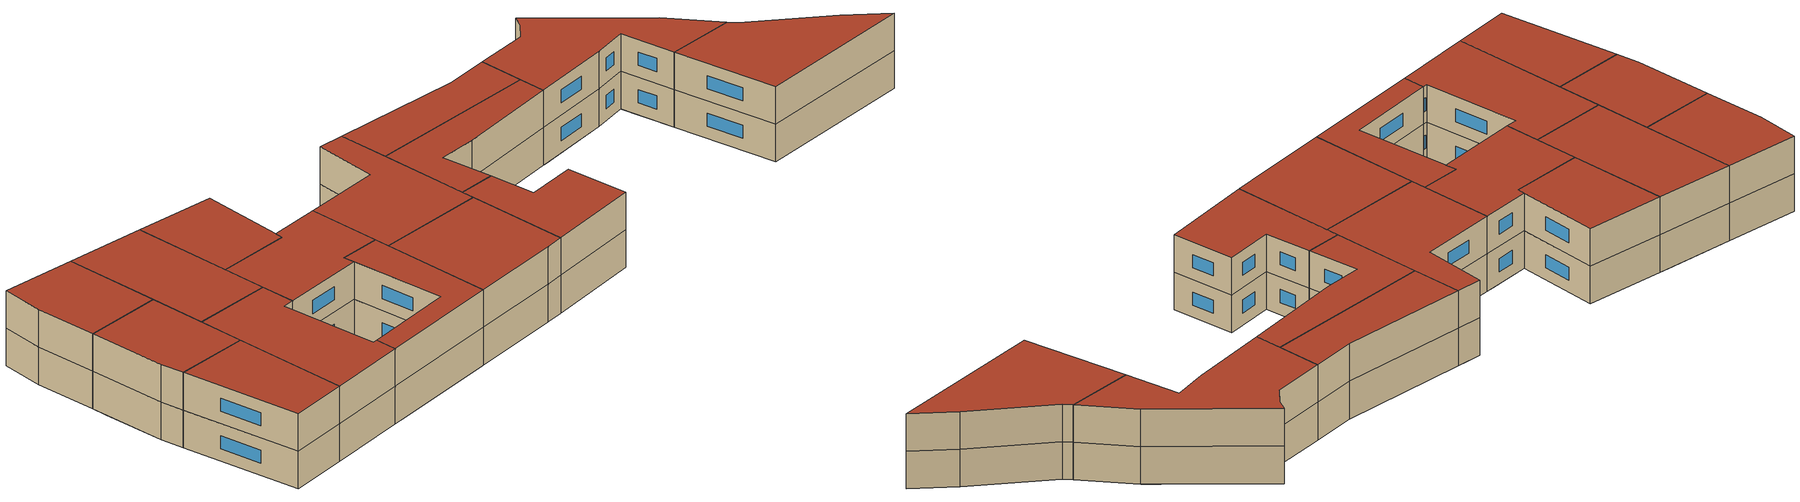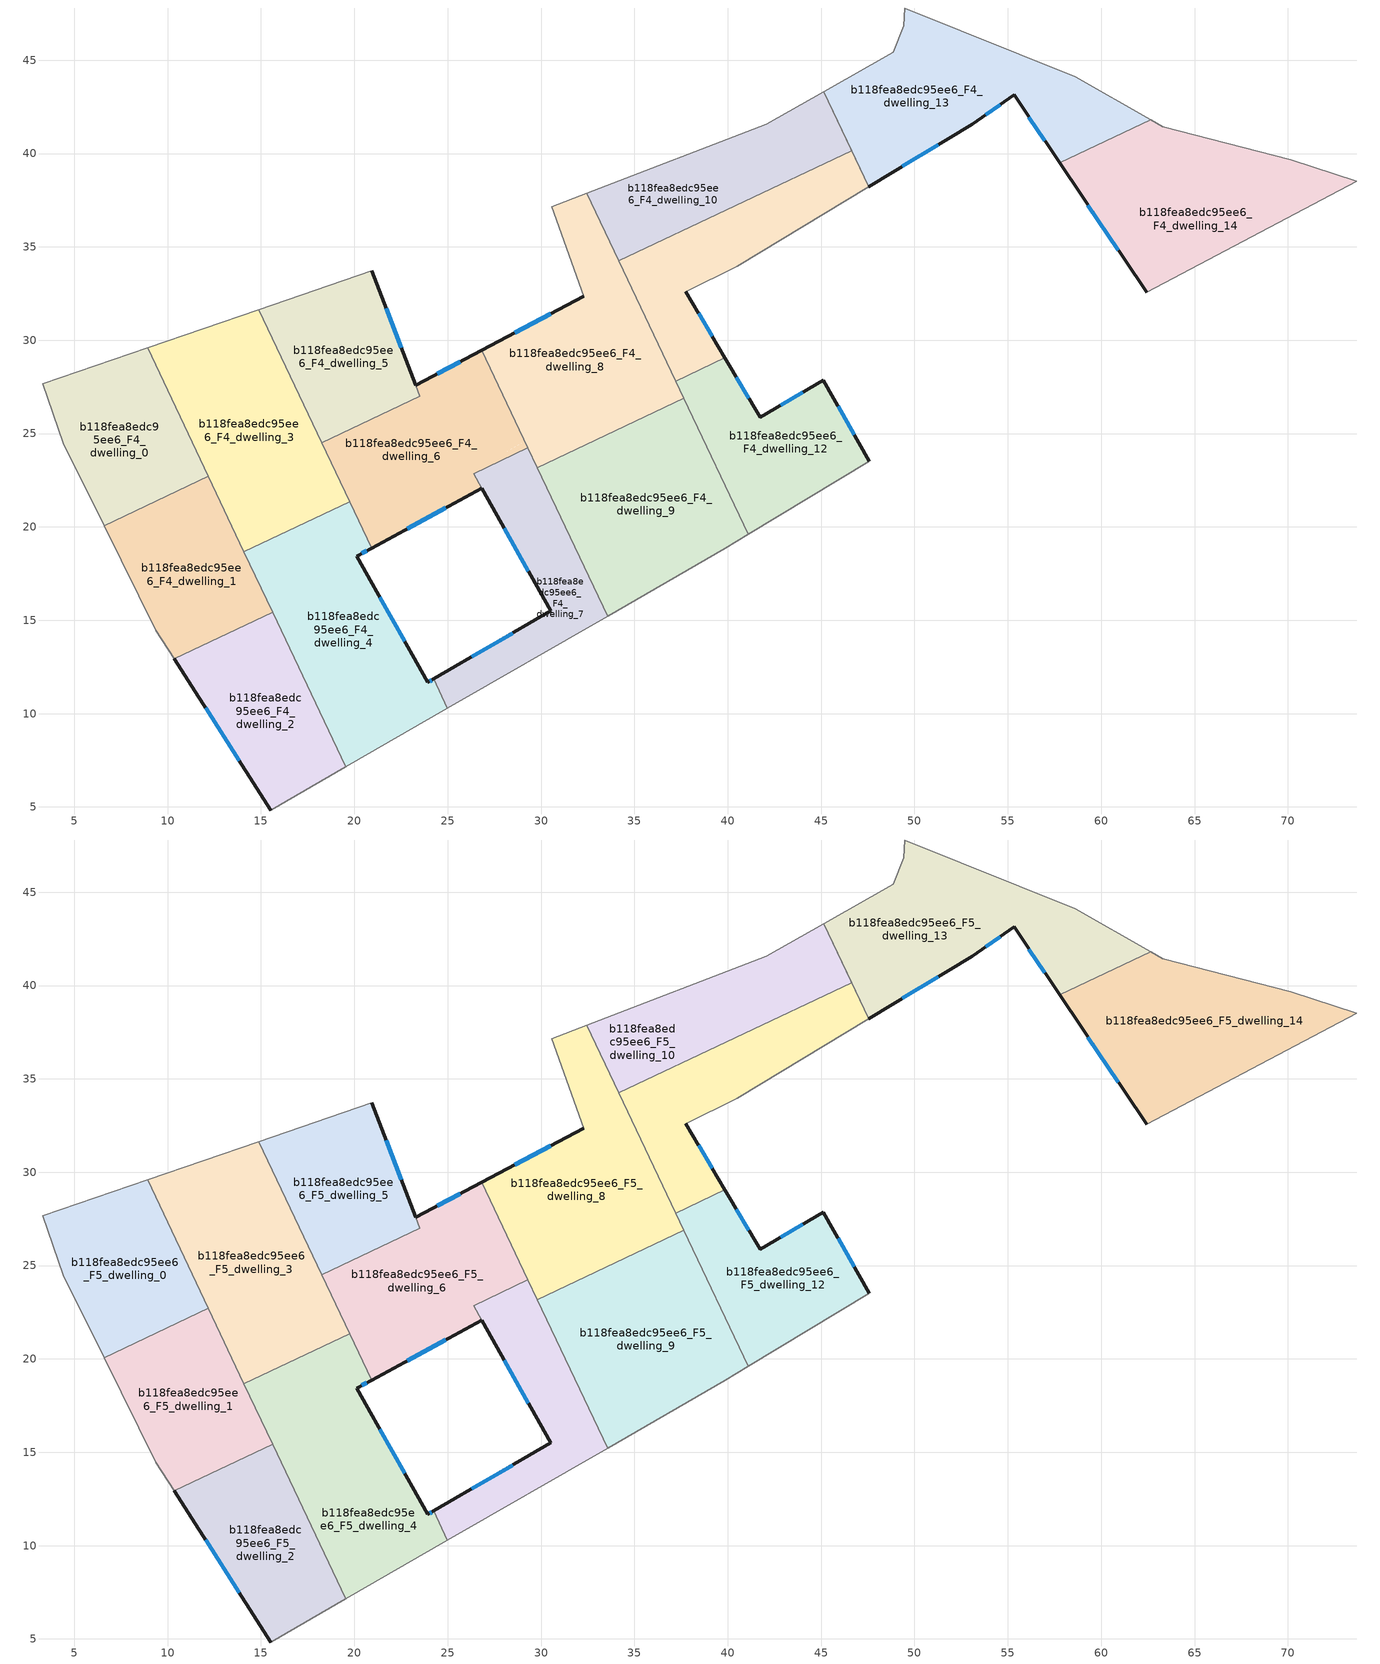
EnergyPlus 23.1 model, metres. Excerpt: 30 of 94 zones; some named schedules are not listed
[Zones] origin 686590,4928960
b118fea8edc95ee6_F4_dwelling_0
 floor to b118fea8edc95ee6_F3_dwelling_0 (EU_floor_Construction): 7.97,29.26 11.83,22.55 6.6,20.07 4.42,24.48 3.31,27.66 z12
 floor adiabatic (EU_floor_Construction): 8.93,29.59 12.18,22.71 11.83,22.55 7.97,29.26 z12
 wall to b118fea8edc95ee6_F4_dwelling_1 (EU_wall_Construction): 6.6,20.07 12.18,22.71 z12:15
 wall adiabatic (EU_wall_Construction): 8.93,29.59 3.31,27.66 4.42,24.48 6.6,20.07 z12:15
 wall to b118fea8edc95ee6_F4_dwelling_3 (EU_wall_Construction): 12.18,22.71 8.93,29.59 z12:15
b118fea8edc95ee6_F4_dwelling_1
 floor to b118fea8edc95ee6_F3_dwelling_1 (EU_floor_Construction): 12.17,21.96 14.21,18.41 15.62,15.43 10.35,12.94 9.36,14.48 7.1,19.05 z12
 floor to b118fea8edc95ee6_F3_dwelling_0 (EU_floor_Construction): 11.83,22.55 12.17,21.96 7.1,19.05 6.6,20.07 z12
 floor to b118fea8edc95ee6_F3_dwelling_4 (EU_floor_Construction): 13.97,18.91 14.21,18.41 13.93,18.89 z12
 floor adiabatic (EU_floor_Construction): 12.18,22.71 13.97,18.91 13.93,18.89 11.83,22.55 z12
 wall to b118fea8edc95ee6_F4_dwelling_2 (EU_wall_Construction): 10.35,12.94 15.62,15.43 z12:15
 wall adiabatic (EU_wall_Construction): 6.6,20.07 9.36,14.48 10.35,12.94 z12:15
 wall to b118fea8edc95ee6_F4_dwelling_3 (EU_wall_Construction): 14.08,18.68 12.18,22.71 z12:15
 wall to b118fea8edc95ee6_F4_dwelling_4 (EU_wall_Construction): 15.62,15.43 14.08,18.68 z12:15
b118fea8edc95ee6_F4_dwelling_10
 floor to b118fea8edc95ee6_F3_dwelling_10 (EU_floor_Construction): 44.95,43.19 46.32,40.82 38.37,36.24 34.17,34.25 32.46,37.87 42.06,41.56 z12
 floor to b118fea8edc95ee6_F3_dwelling_11 (EU_floor_Construction): 46.35,40.76 46.64,40.15 38.37,36.24 46.32,40.82 z12
 floor to b118fea8edc95ee6_F3_dwelling_13 (EU_floor_Construction): 45.15,43.31 46.35,40.76 44.95,43.19 z12
 wall adiabatic (EU_wall_Construction): 46.64,40.15 45.15,43.31 42.06,41.56 32.46,37.87 z12:15
 wall to b118fea8edc95ee6_F4_dwelling_11 (EU_wall_Construction): 34.17,34.25 46.64,40.15 z12:15
 wall to b118fea8edc95ee6_F4_dwelling_8 (EU_wall_Construction): 32.46,37.87 34.17,34.25 z12:15
b118fea8edc95ee6_F4_dwelling_11
 floor to b118fea8edc95ee6_F3_dwelling_11 (EU_floor_Construction): 46.64,40.15 47.55,38.22 40.5,33.97 37.75,32.59 39.05,30.39 36.65,29.01 34.33,33.92 38.37,36.24 z12
 floor to b118fea8edc95ee6_F3_dwelling_12 (EU_floor_Construction): 39.05,30.39 39.85,29.05 37.3,27.84 36.77,28.76 36.65,29.01 z12
 floor to b118fea8edc95ee6_F3_dwelling_10 (EU_floor_Construction): 38.37,36.24 34.33,33.92 34.17,34.25 z12
 floor to b118fea8edc95ee6_F3_dwelling_8 (EU_floor_Construction): 36.77,28.76 37.3,27.84 37.22,27.81 z12
 wall outside (EU_wall_Construction): 39.85,29.05 37.75,32.59 z12:15
 wall adiabatic (EU_wall_Construction): 37.75,32.59 40.5,33.97 47.55,38.22 46.64,40.15 z12:15
 wall to b118fea8edc95ee6_F4_dwelling_12 (EU_wall_Construction): 37.22,27.81 39.85,29.05 z12:15
 wall to b118fea8edc95ee6_F4_dwelling_8 (EU_wall_Construction): 34.17,34.25 37.22,27.81 z12:15
 window (EU_Window_Construction): 39.17,30.2 38.44,31.44 z12.98:14.02
b118fea8edc95ee6_F4_dwelling_12
 floor to b118fea8edc95ee6_F3_dwelling_12 (EU_floor_Construction): 45.1,27.87 47.57,23.53 41.8,20.02 37.3,27.84 39.85,29.05 41.73,25.87 z12
 floor to b118fea8edc95ee6_F3_dwelling_9 (EU_floor_Construction): 37.71,27.13 41.8,20.02 41.1,19.59 37.58,27.05 z12
 floor to b118fea8edc95ee6_F3_dwelling_8 (EU_floor_Construction): 37.3,27.84 37.71,27.13 37.58,27.05 37.22,27.81 z12
 wall outside (EU_wall_Construction): 47.57,23.53 45.1,27.87 41.73,25.87 39.85,29.05 z12:15
 wall adiabatic (EU_wall_Construction): 41.1,19.59 47.57,23.53 z12:15
 wall to b118fea8edc95ee6_F4_dwelling_9 (EU_wall_Construction): 37.66,26.89 41.1,19.59 z12:15
 wall to b118fea8edc95ee6_F4_dwelling_8 (EU_wall_Construction): 37.22,27.81 37.66,26.89 z12:15
 window (EU_Window_Construction): 41.12,26.9 40.46,28.01 / 44.01,27.22 42.83,26.52 / 46.77,24.94 45.91,26.46 z12.98:14.02
b118fea8edc95ee6_F4_dwelling_13
 floor to b118fea8edc95ee6_F3_dwelling_13 (EU_floor_Construction): 57.3,44.63 55.16,43.4 55.33,43.14 53.08,41.56 47.75,38.34 46.36,40.75 45.15,43.31 48.86,45.41 49.44,46.85 49.48,47.79 z12
 floor to b118fea8edc95ee6_F3_dwelling_14 (EU_floor_Construction): 62.65,41.8 57.78,39.49 55.16,43.4 57.3,44.63 58.6,44.11 z12
 floor to b118fea8edc95ee6_F3_dwelling_11 (EU_floor_Construction): 46.36,40.75 47.75,38.34 47.55,38.22 z12
 wall outside (EU_wall_Construction): 47.55,38.22 53.08,41.56 55.33,43.14 57.78,39.49 z12:15
 wall to b118fea8edc95ee6_F4_dwelling_14 (EU_wall_Construction): 57.78,39.49 62.65,41.8 z12:15
 wall adiabatic (EU_wall_Construction): 62.65,41.8 58.6,44.11 49.48,47.79 49.44,46.85 48.86,45.41 45.15,43.31 47.55,38.22 z12:15
 window (EU_Window_Construction): 56.13,41.95 56.98,40.68 / 53.82,42.07 54.6,42.62 / 49.35,39.3 51.29,40.47 z12.98:14.02
b118fea8edc95ee6_F4_dwelling_14
 floor to b118fea8edc95ee6_F3_dwelling_14 (EU_floor_Construction): 67.2,40.42 59.96,36.25 57.78,39.49 62.65,41.8 63.31,41.42 z12
 floor to b118fea8edc95ee6_F3_dwelling_15 (EU_floor_Construction): 73.68,38.51 62.43,32.56 59.96,36.25 67.2,40.42 70.15,39.66 z12
 wall outside (EU_wall_Construction): 57.78,39.49 62.43,32.56 z12:15
 wall adiabatic (EU_wall_Construction): 62.43,32.56 73.68,38.51 70.15,39.66 63.31,41.42 62.65,41.8 z12:15
 window (EU_Window_Construction): 59.29,37.24 60.92,34.81 z12.98:14.02
b118fea8edc95ee6_F4_dwelling_2
 floor adiabatic (EU_floor_Construction): 15.62,15.43 19.54,7.15 15.52,4.84 10.35,12.94 z12
 wall outside (EU_wall_Construction): 10.35,12.94 15.52,4.84 z12:15
 wall adiabatic (EU_wall_Construction): 15.52,4.84 19.54,7.15 z12:15
 wall to b118fea8edc95ee6_F4_dwelling_4 (EU_wall_Construction): 19.54,7.15 15.62,15.43 z12:15
 window (EU_Window_Construction): 12.03,10.3 13.84,7.47 z12.98:14.02
b118fea8edc95ee6_F4_dwelling_3
 floor to b118fea8edc95ee6_F3_dwelling_3 (EU_floor_Construction): 14.21,31.4 18.62,23.73 19.42,22.05 13.97,18.91 8.93,29.59 z12
 floor to b118fea8edc95ee6_F3_dwelling_4 (EU_floor_Construction): 19.42,22.05 19.75,21.35 14.08,18.68 13.97,18.91 z12
 floor to b118fea8edc95ee6_F3_dwelling_6 (EU_floor_Construction): 18.3,24.42 18.62,23.73 18.25,24.39 z12
 floor to b118fea8edc95ee6_F3_dwelling_5 (EU_floor_Construction): 14.89,31.63 18.3,24.42 18.25,24.39 14.21,31.4 z12
 wall to b118fea8edc95ee6_F4_dwelling_4 (EU_wall_Construction): 14.08,18.68 19.75,21.35 z12:15
 wall adiabatic (EU_wall_Construction): 14.89,31.63 8.93,29.59 z12:15
 wall to b118fea8edc95ee6_F4_dwelling_5 (EU_wall_Construction): 18.26,24.51 14.89,31.63 z12:15
 wall to b118fea8edc95ee6_F4_dwelling_6 (EU_wall_Construction): 19.75,21.35 18.26,24.5 z12:15
b118fea8edc95ee6_F4_dwelling_4
 floor to b118fea8edc95ee6_F3_dwelling_4 (EU_floor_Construction): 20.92,18.87 20.12,18.44 23.93,11.68 24.24,11.86 24.98,10.28 20.4,7.64 14.22,18.4 14.08,18.68 19.75,21.35 z12
 floor to b118fea8edc95ee6_F3_dwelling_1 (EU_floor_Construction): 14.22,18.4 16.21,14.93 15.93,14.77 z12
 floor to b118fea8edc95ee6_F3_dwelling_2 (EU_floor_Construction): 16.21,14.93 20.4,7.64 19.54,7.15 15.93,14.77 z12
 wall outside (EU_wall_Construction): 24.24,11.86 23.93,11.68 20.12,18.44 20.92,18.87 z12:15
 wall to b118fea8edc95ee6_F4_dwelling_7 (EU_wall_Construction): 24.98,10.28 24.24,11.86 z12:15
 wall adiabatic (EU_wall_Construction): 19.54,7.15 24.98,10.28 z12:15
 wall to b118fea8edc95ee6_F4_dwelling_6 (EU_wall_Construction): 20.92,18.87 19.75,21.35 z12:15
 window (EU_Window_Construction): 20.38,18.58 20.66,18.73 / 22.7,13.88 21.36,16.24 / 24.14,11.8 24.03,11.74 z12.98:14.02
b118fea8edc95ee6_F4_dwelling_5
 floor to b118fea8edc95ee6_F3_dwelling_5 (EU_floor_Construction): 20.94,33.72 23.28,27.59 23.38,27.34 19.37,25.03 18.26,24.51 14.89,31.63 z12
 floor to b118fea8edc95ee6_F3_dwelling_6 (EU_floor_Construction): 23.38,27.34 23.51,26.99 19.37,25.03 z12
 wall outside (EU_wall_Construction): 23.28,27.59 20.94,33.72 z12:15
 wall to b118fea8edc95ee6_F4_dwelling_6 (EU_wall_Construction): 18.26,24.51 23.51,26.99 23.28,27.58 z12:15
 wall adiabatic (EU_wall_Construction): 20.94,33.72 14.89,31.63 z12:15
 window (EU_Window_Construction): 22.52,29.58 21.71,31.72 z12.98:14.02
b118fea8edc95ee6_F4_dwelling_6
 floor to b118fea8edc95ee6_F3_dwelling_6 (EU_floor_Construction): 26.34,29.04 28.95,24.5 26.31,22.98 26.38,22.85 26.82,22.07 21.3,19.08 18.63,23.73 18.3,24.42 19.32,25.01 23.51,26.99 23.38,27.34 23.29,27.59 26.26,29.17 z12
 floor to b118fea8edc95ee6_F3_dwelling_3 (EU_floor_Construction): 18.62,23.73 19.55,22.12 19.42,22.05 z12
 floor to b118fea8edc95ee6_F3_dwelling_8 (EU_floor_Construction): 26.82,29.47 29.3,24.23 29.15,24.16 26.34,29.04 26.26,29.17 z12
 floor to b118fea8edc95ee6_F3_dwelling_5 (EU_floor_Construction): 19.32,25.01 18.3,24.42 18.26,24.5 z12
 floor to b118fea8edc95ee6_F3_dwelling_7 (EU_floor_Construction): 28.96,24.49 29.15,24.16 26.38,22.85 26.31,22.98 z12
 floor to b118fea8edc95ee6_F3_dwelling_4 (EU_floor_Construction): 19.55,22.12 21.3,19.08 20.92,18.87 19.42,22.05 z12
 wall outside (EU_wall_Construction): 26.82,29.47 23.29,27.59 / 20.92,18.87 26.82,22.07 z12:15
 wall to b118fea8edc95ee6_F4_dwelling_8 (EU_wall_Construction): 29.3,24.23 26.82,29.47 z12:15
 wall to b118fea8edc95ee6_F4_dwelling_7 (EU_wall_Construction): 26.39,22.85 29.3,24.23 / 26.82,22.07 26.38,22.85 z12:15
 window (EU_Window_Construction): 25.67,28.85 24.44,28.2 / 22.84,19.91 24.9,21.03 z12.98:14.02
b118fea8edc95ee6_F4_dwelling_7
 floor to b118fea8edc95ee6_F3_dwelling_7 (EU_floor_Construction): 30.19,22.35 33.56,15.22 26.02,10.88 25.15,12.38 30.51,15.5 26.39,22.85 29.15,24.16 z12
 floor to b118fea8edc95ee6_F3_dwelling_4 (EU_floor_Construction): 25.15,12.38 26.02,10.88 24.98,10.28 24.24,11.86 z12
 floor to b118fea8edc95ee6_F3_dwelling_8 (EU_floor_Construction): 29.3,24.23 30.02,22.7 29.99,22.69 29.15,24.16 z12
 wall outside (EU_wall_Construction): 26.83,22.07 30.51,15.5 24.24,11.86 z12:15
 wall adiabatic (EU_wall_Construction): 24.98,10.28 33.56,15.22 z12:15
 wall to b118fea8edc95ee6_F4_dwelling_9 (EU_wall_Construction): 33.56,15.22 29.8,23.17 z12:15
 wall to b118fea8edc95ee6_F4_dwelling_8 (EU_wall_Construction): 29.8,23.17 29.3,24.23 z12:15
 window (EU_Window_Construction): 28.47,14.31 26.28,13.04 / 28.03,19.93 29.32,17.63 z12.98:14.02
b118fea8edc95ee6_F4_dwelling_8
 floor to b118fea8edc95ee6_F3_dwelling_8 (EU_floor_Construction): 31.7,37.58 36.76,28.78 37.58,27.05 35.64,25.93 29.8,23.17 26.82,29.47 32.28,32.37 30.56,37.15 z12
 floor to b118fea8edc95ee6_F3_dwelling_10 (EU_floor_Construction): 32.46,37.87 34.33,33.92 33.94,33.69 31.7,37.58 z12
 floor to b118fea8edc95ee6_F3_dwelling_9 (EU_floor_Construction): 37.58,27.05 37.66,26.89 35.64,25.93 z12
 floor to b118fea8edc95ee6_F3_dwelling_11 (EU_floor_Construction): 34.33,33.92 36.65,29.01 36.63,29 33.94,33.69 z12
 wall outside (EU_wall_Construction): 32.28,32.37 26.82,29.47 z12:15
 wall adiabatic (EU_wall_Construction): 32.46,37.87 30.56,37.15 32.28,32.37 z12:15
 wall to b118fea8edc95ee6_F4_dwelling_9 (EU_wall_Construction): 29.8,23.17 37.66,26.89 z12:15
 window (EU_Window_Construction): 30.51,31.42 28.6,30.41 z12.98:14.02
b118fea8edc95ee6_F4_dwelling_9
 floor to b118fea8edc95ee6_F3_dwelling_9 (EU_floor_Construction): 37.66,26.89 41.1,19.59 39.87,18.85 34.11,15.53 30.19,22.35 30.02,22.7 35.64,25.93 z12
 floor to b118fea8edc95ee6_F3_dwelling_7 (EU_floor_Construction): 30.19,22.35 34.11,15.53 33.56,15.22 z12
 floor to b118fea8edc95ee6_F3_dwelling_8 (EU_floor_Construction): 35.64,25.93 30.02,22.7 29.8,23.17 z12
 wall adiabatic (EU_wall_Construction): 33.56,15.22 39.87,18.85 41.1,19.59 z12:15
b118fea8edc95ee6_F5_dwelling_0
 floor to b118fea8edc95ee6_F4_dwelling_0 (EU_floor_Construction): 8.93,29.59 12.18,22.71 6.6,20.07 4.42,24.48 3.31,27.66 z15
 wall to b118fea8edc95ee6_F5_dwelling_1 (EU_wall_Construction): 6.6,20.07 12.18,22.71 z15:18
 wall adiabatic (EU_wall_Construction): 8.93,29.59 3.31,27.66 4.42,24.48 6.6,20.07 z15:18
 wall to b118fea8edc95ee6_F5_dwelling_3 (EU_wall_Construction): 12.18,22.71 8.93,29.59 z15:18
 roof outside (EU_roof_Construction): 12.18,22.71 8.93,29.59 3.31,27.66 4.42,24.48 6.6,20.07 z18
b118fea8edc95ee6_F5_dwelling_1
 floor to b118fea8edc95ee6_F4_dwelling_1 (EU_floor_Construction): 12.18,22.71 15.62,15.43 10.35,12.94 9.36,14.48 6.6,20.07 z15
 wall to b118fea8edc95ee6_F5_dwelling_2 (EU_wall_Construction): 10.35,12.94 15.62,15.43 z15:18
 wall adiabatic (EU_wall_Construction): 6.6,20.07 9.36,14.48 10.35,12.94 z15:18
 wall to b118fea8edc95ee6_F5_dwelling_3 (EU_wall_Construction): 14.08,18.68 12.18,22.71 z15:18
 wall to b118fea8edc95ee6_F5_dwelling_4 (EU_wall_Construction): 15.62,15.43 14.08,18.68 z15:18
 roof outside (EU_roof_Construction): 15.62,15.43 12.18,22.71 6.6,20.07 9.36,14.48 10.35,12.94 z18
b118fea8edc95ee6_F5_dwelling_10
 floor to b118fea8edc95ee6_F4_dwelling_10 (EU_floor_Construction): 45.15,43.31 46.64,40.15 34.17,34.25 32.46,37.87 42.06,41.56 z15
 wall adiabatic (EU_wall_Construction): 46.64,40.15 45.15,43.31 42.06,41.56 32.46,37.87 z15:18
 wall to b118fea8edc95ee6_F5_dwelling_11 (EU_wall_Construction): 34.17,34.25 46.64,40.15 z15:18
 wall to b118fea8edc95ee6_F5_dwelling_8 (EU_wall_Construction): 32.46,37.87 34.17,34.25 z15:18
 roof outside (EU_roof_Construction): 46.64,40.15 45.15,43.31 42.06,41.56 32.46,37.87 34.17,34.25 z18
b118fea8edc95ee6_F5_dwelling_11
 floor to b118fea8edc95ee6_F4_dwelling_11 (EU_floor_Construction): 46.64,40.15 47.55,38.22 40.5,33.97 37.75,32.59 39.85,29.05 37.22,27.81 34.17,34.25 z15
 wall outside (EU_wall_Construction): 39.85,29.05 37.75,32.59 z15:18
 wall adiabatic (EU_wall_Construction): 37.75,32.59 40.5,33.97 47.55,38.22 46.64,40.15 z15:18
 wall to b118fea8edc95ee6_F5_dwelling_12 (EU_wall_Construction): 37.22,27.81 39.85,29.05 z15:18
 wall to b118fea8edc95ee6_F5_dwelling_8 (EU_wall_Construction): 34.17,34.25 37.22,27.81 z15:18
 window (EU_Window_Construction): 39.17,30.2 38.44,31.44 z15.98:17.02
 roof outside (EU_roof_Construction): 39.85,29.05 37.75,32.59 40.5,33.97 47.55,38.22 46.64,40.15 34.17,34.25 37.22,27.81 z18
b118fea8edc95ee6_F5_dwelling_12
 floor to b118fea8edc95ee6_F4_dwelling_12 (EU_floor_Construction): 45.1,27.87 47.57,23.53 41.1,19.59 37.22,27.81 39.85,29.05 41.73,25.87 z15
 wall outside (EU_wall_Construction): 47.57,23.53 45.1,27.87 41.73,25.87 39.85,29.05 z15:18
 wall adiabatic (EU_wall_Construction): 41.1,19.59 47.57,23.53 z15:18
 wall to b118fea8edc95ee6_F5_dwelling_9 (EU_wall_Construction): 37.66,26.89 41.1,19.59 z15:18
 wall to b118fea8edc95ee6_F5_dwelling_8 (EU_wall_Construction): 37.22,27.81 37.66,26.89 z15:18
 window (EU_Window_Construction): 41.12,26.9 40.46,28.01 / 44.01,27.22 42.83,26.52 / 46.77,24.94 45.91,26.46 z15.98:17.02
 roof outside (EU_roof_Construction): 47.57,23.53 45.1,27.87 41.73,25.87 39.85,29.05 37.22,27.81 41.1,19.59 z18
b118fea8edc95ee6_F5_dwelling_13
 floor to b118fea8edc95ee6_F4_dwelling_13 (EU_floor_Construction): 58.6,44.11 62.65,41.8 57.78,39.49 55.33,43.14 53.08,41.56 47.55,38.22 45.15,43.31 48.86,45.41 49.44,46.85 49.48,47.79 z15
 wall outside (EU_wall_Construction): 47.55,38.22 53.08,41.56 55.33,43.14 57.78,39.49 z15:18
 wall to b118fea8edc95ee6_F5_dwelling_14 (EU_wall_Construction): 57.78,39.49 62.65,41.8 z15:18
 wall adiabatic (EU_wall_Construction): 62.65,41.8 58.6,44.11 49.48,47.79 49.44,46.85 48.86,45.41 45.15,43.31 47.55,38.22 z15:18
 window (EU_Window_Construction): 56.13,41.95 56.98,40.68 / 53.82,42.07 54.6,42.62 / 49.35,39.3 51.29,40.47 z15.98:17.02
 roof outside (EU_roof_Construction): 62.65,41.8 58.6,44.11 49.48,47.79 49.44,46.85 48.86,45.41 45.15,43.31 47.55,38.22 53.08,41.56 55.33,43.14 57.78,39.49 z18
b118fea8edc95ee6_F5_dwelling_14
 floor to b118fea8edc95ee6_F4_dwelling_14 (EU_floor_Construction): 73.68,38.51 62.43,32.56 57.78,39.49 62.65,41.8 63.31,41.42 70.15,39.66 z15
 wall outside (EU_wall_Construction): 57.78,39.49 62.43,32.56 z15:18
 wall adiabatic (EU_wall_Construction): 62.43,32.56 73.68,38.51 70.15,39.66 63.31,41.42 62.65,41.8 z15:18
 window (EU_Window_Construction): 59.29,37.24 60.92,34.81 z15.98:17.02
 roof outside (EU_roof_Construction): 73.68,38.51 70.15,39.66 63.31,41.42 62.65,41.8 57.78,39.49 62.43,32.56 z18
b118fea8edc95ee6_F5_dwelling_2
 floor to b118fea8edc95ee6_F4_dwelling_2 (EU_floor_Construction): 15.62,15.43 19.54,7.15 15.52,4.84 10.35,12.94 z15
 wall outside (EU_wall_Construction): 10.35,12.94 15.52,4.84 z15:18
 wall adiabatic (EU_wall_Construction): 15.52,4.84 19.54,7.15 z15:18
 wall to b118fea8edc95ee6_F5_dwelling_4 (EU_wall_Construction): 19.54,7.15 15.62,15.43 z15:18
 window (EU_Window_Construction): 12.03,10.3 13.84,7.47 z15.98:17.02
 roof outside (EU_roof_Construction): 19.54,7.15 15.62,15.43 10.35,12.94 15.52,4.84 z18
b118fea8edc95ee6_F5_dwelling_3
 floor to b118fea8edc95ee6_F4_dwelling_3 (EU_floor_Construction): 14.89,31.63 19.75,21.35 14.08,18.68 8.93,29.59 z15
 wall to b118fea8edc95ee6_F5_dwelling_4 (EU_wall_Construction): 14.08,18.68 19.75,21.35 z15:18
 wall adiabatic (EU_wall_Construction): 14.89,31.63 8.93,29.59 z15:18
 wall to b118fea8edc95ee6_F5_dwelling_5 (EU_wall_Construction): 18.26,24.51 14.89,31.63 z15:18
 wall to b118fea8edc95ee6_F5_dwelling_6 (EU_wall_Construction): 19.75,21.35 18.26,24.5 z15:18
 roof outside (EU_roof_Construction): 19.75,21.35 14.89,31.63 8.93,29.59 14.08,18.68 z18
b118fea8edc95ee6_F5_dwelling_4
 floor to b118fea8edc95ee6_F4_dwelling_4 (EU_floor_Construction): 20.92,18.87 20.12,18.44 23.93,11.68 24.24,11.86 24.98,10.28 19.54,7.15 14.08,18.68 19.75,21.35 z15
 wall outside (EU_wall_Construction): 24.24,11.86 23.93,11.68 20.12,18.44 20.92,18.87 z15:18
 wall to b118fea8edc95ee6_F5_dwelling_7 (EU_wall_Construction): 24.98,10.28 24.24,11.86 z15:18
 wall adiabatic (EU_wall_Construction): 19.54,7.15 24.98,10.28 z15:18
 wall to b118fea8edc95ee6_F5_dwelling_6 (EU_wall_Construction): 20.92,18.87 19.75,21.35 z15:18
 window (EU_Window_Construction): 20.38,18.58 20.66,18.73 / 22.7,13.88 21.36,16.24 / 24.14,11.8 24.03,11.74 z15.98:17.02
 roof outside (EU_roof_Construction): 24.98,10.28 24.24,11.86 23.93,11.68 20.12,18.44 20.92,18.87 19.75,21.35 14.08,18.68 19.54,7.15 z18
b118fea8edc95ee6_F5_dwelling_5
 floor to b118fea8edc95ee6_F4_dwelling_5 (EU_floor_Construction): 20.94,33.72 23.28,27.58 23.51,26.99 18.26,24.51 14.89,31.63 z15
 wall outside (EU_wall_Construction): 23.28,27.59 20.94,33.72 z15:18
 wall to b118fea8edc95ee6_F5_dwelling_6 (EU_wall_Construction): 18.26,24.51 23.51,26.99 23.28,27.58 z15:18
 wall adiabatic (EU_wall_Construction): 20.94,33.72 14.89,31.63 z15:18
 window (EU_Window_Construction): 22.52,29.58 21.71,31.72 z15.98:17.02
 roof outside (EU_roof_Construction): 23.51,26.99 23.28,27.58 20.94,33.72 14.89,31.63 18.26,24.51 z18
b118fea8edc95ee6_F5_dwelling_6
 floor to b118fea8edc95ee6_F4_dwelling_6 (EU_floor_Construction): 26.82,29.47 29.3,24.23 26.38,22.85 26.82,22.07 20.92,18.87 18.26,24.5 23.51,26.99 23.29,27.59 z15
 wall outside (EU_wall_Construction): 26.82,29.47 23.29,27.59 / 20.92,18.87 26.82,22.07 z15:18
 wall to b118fea8edc95ee6_F5_dwelling_8 (EU_wall_Construction): 29.3,24.23 26.82,29.47 z15:18
 wall to b118fea8edc95ee6_F5_dwelling_7 (EU_wall_Construction): 26.39,22.85 29.3,24.23 / 26.82,22.07 26.38,22.85 z15:18
 window (EU_Window_Construction): 25.67,28.85 24.44,28.2 / 22.84,19.91 24.9,21.03 z15.98:17.02
 roof outside (EU_roof_Construction): 26.82,22.07 26.38,22.85 29.3,24.23 26.82,29.47 23.29,27.59 23.51,26.99 18.26,24.51 20.92,18.87 z18
b118fea8edc95ee6_F5_dwelling_7
 floor to b118fea8edc95ee6_F4_dwelling_7 (EU_floor_Construction): 29.3,24.23 33.56,15.22 24.98,10.28 24.24,11.86 30.51,15.5 26.39,22.85 z15
 wall outside (EU_wall_Construction): 26.83,22.07 30.51,15.5 24.24,11.86 z15:18
 wall adiabatic (EU_wall_Construction): 24.98,10.28 33.56,15.22 z15:18
 wall to b118fea8edc95ee6_F5_dwelling_9 (EU_wall_Construction): 33.56,15.22 29.8,23.17 z15:18
 wall to b118fea8edc95ee6_F5_dwelling_8 (EU_wall_Construction): 29.8,23.17 29.3,24.23 z15:18
 window (EU_Window_Construction): 28.47,14.31 26.28,13.04 / 28.03,19.93 29.32,17.63 z15.98:17.02
 roof outside (EU_roof_Construction): 33.56,15.22 29.3,24.23 26.39,22.85 30.51,15.5 24.24,11.86 24.98,10.28 z18
b118fea8edc95ee6_F5_dwelling_8
 floor to b118fea8edc95ee6_F4_dwelling_8 (EU_floor_Construction): 32.46,37.87 37.66,26.89 29.8,23.17 26.82,29.47 32.28,32.37 30.56,37.15 z15
 wall outside (EU_wall_Construction): 32.28,32.37 26.82,29.47 z15:18
 wall adiabatic (EU_wall_Construction): 32.46,37.87 30.56,37.15 32.28,32.37 z15:18
 wall to b118fea8edc95ee6_F5_dwelling_9 (EU_wall_Construction): 29.8,23.17 37.66,26.89 z15:18
 window (EU_Window_Construction): 30.51,31.42 28.6,30.41 z15.98:17.02
 roof outside (EU_roof_Construction): 37.66,26.89 32.46,37.87 30.56,37.15 32.28,32.37 26.82,29.47 29.8,23.17 z18
b118fea8edc95ee6_F5_dwelling_9
 floor to b118fea8edc95ee6_F4_dwelling_9 (EU_floor_Construction): 37.66,26.89 41.1,19.59 39.87,18.85 33.56,15.22 29.8,23.17 z15
 wall adiabatic (EU_wall_Construction): 33.56,15.22 39.87,18.85 41.1,19.59 z15:18
 roof outside (EU_roof_Construction): 39.87,18.85 41.1,19.59 37.66,26.89 29.8,23.17 33.56,15.22 z18
[Building]
EU S2 Campaign: North Axis=0; Terrain=City; Solar Distribution=FullExterior
[Site:Location]
Bologna: Latitude=44.5; Longitude=11.25; Time Zone=1; Elevation=37
[SizingPeriod:WeatherFileDays]
AnnualSizingPeriod: Begin Month=1; Begin Day of Month=1; End Month=12; End Day of Month=31; Day of Week for Start Day=Monday; Use Weather File Daylight Saving Period=No; Use Weather File Rain and Snow Indicators=No
[MATERIAL]
EU_InternalMass_Material: Roughness=MediumRough; Thickness=0.1; Conductivity=1; Density=1800; Specific Heat=900; Thermal Absorptance=0.9; Solar Absorptance=0.7; Visible Absorptance=0.7
[MATERIAL:NOMASS] Roughness=MediumRough; Thermal Absorptance=0.9; Solar Absorptance=0.7; Visible Absorptance=0.7
Name | Thermal Resistance
EU_wall_NoMass | 0.905828
EU_roof_NoMass | 0.37593
EU_floor_NoMass | 0.67114
[WINDOWMATERIAL:SIMPLEGLAZINGSYSTEM]
EU_Window_SimpleGlazing: UFactor=4.52486; Solar Heat Gain Coefficient=0.85; Visible Transmittance=0.85
[CONSTRUCTION]
EU_wall_Construction: EU_wall_NoMass
EU_roof_Construction: EU_roof_NoMass
EU_floor_Construction: EU_floor_NoMass
EU_Window_Construction: EU_Window_SimpleGlazing
EU_InternalMass_Construction: EU_InternalMass_Material
[ZONE] Type=1; Multiplier=1; Ceiling Height=autocalculate; Floor Area=autocalculate; Part of Total Floor Area=Yes
Name | Volume
b118fea8edc95ee6_F4_dwelling_0; b118fea8edc95ee6_F5_dwelling_0; b118fea8edc95ee6_F4_dwelling_1; b118fea8edc95ee6_F5_dwelling_1 | 146.856
b118fea8edc95ee6_F4_dwelling_10; b118fea8edc95ee6_F5_dwelling_10 | 146.848
b118fea8edc95ee6_F4_dwelling_11; b118fea8edc95ee6_F5_dwelling_11 | 146.855
b118fea8edc95ee6_F4_dwelling_12; b118fea8edc95ee6_F5_dwelling_12 | 146.854
b118fea8edc95ee6_F4_dwelling_13; b118fea8edc95ee6_F5_dwelling_13 | 220.269
b118fea8edc95ee6_F4_dwelling_14; b118fea8edc95ee6_F5_dwelling_14 | 220.28
b118fea8edc95ee6_F4_dwelling_2; b118fea8edc95ee6_F5_dwelling_2 | 146.864
b118fea8edc95ee6_F4_dwelling_3; b118fea8edc95ee6_F5_dwelling_3 | 220.274
b118fea8edc95ee6_F4_dwelling_4; b118fea8edc95ee6_F5_dwelling_4 | 220.266
b118fea8edc95ee6_F4_dwelling_5 | 137.879
b118fea8edc95ee6_F5_dwelling_5 | 137.835
b118fea8edc95ee6_F4_dwelling_6; b118fea8edc95ee6_F5_dwelling_6 | 177.45
b118fea8edc95ee6_F4_dwelling_7; b118fea8edc95ee6_F5_dwelling_7 | 125.128
b118fea8edc95ee6_F4_dwelling_8; b118fea8edc95ee6_F5_dwelling_8 | 220.277
b118fea8edc95ee6_F4_dwelling_9; b118fea8edc95ee6_F5_dwelling_9 | 220.254
[INTERNALMASS] Construction=EU_InternalMass_Construction
Name | Zone or ZoneList | Surface Area
b118fea8edc95ee6_F4_dwelling_0_EU_InternalMass | b118fea8edc95ee6_F4_dwelling_0 | 48.952
b118fea8edc95ee6_F4_dwelling_1_EU_InternalMass | b118fea8edc95ee6_F4_dwelling_1 | 48.952
b118fea8edc95ee6_F4_dwelling_2_EU_InternalMass | b118fea8edc95ee6_F4_dwelling_2 | 48.9545
b118fea8edc95ee6_F4_dwelling_3_EU_InternalMass | b118fea8edc95ee6_F4_dwelling_3 | 73.4245
b118fea8edc95ee6_F4_dwelling_4_EU_InternalMass | b118fea8edc95ee6_F4_dwelling_4 | 73.4224
b118fea8edc95ee6_F4_dwelling_5_EU_InternalMass | b118fea8edc95ee6_F4_dwelling_5 | 45.961
b118fea8edc95ee6_F4_dwelling_6_EU_InternalMass | b118fea8edc95ee6_F4_dwelling_6 | 59.1681
b118fea8edc95ee6_F4_dwelling_7_EU_InternalMass | b118fea8edc95ee6_F4_dwelling_7 | 41.7258
b118fea8edc95ee6_F4_dwelling_8_EU_InternalMass | b118fea8edc95ee6_F4_dwelling_8 | 73.4256
b118fea8edc95ee6_F4_dwelling_9_EU_InternalMass | b118fea8edc95ee6_F4_dwelling_9 | 73.4183
b118fea8edc95ee6_F4_dwelling_10_EU_InternalMass | b118fea8edc95ee6_F4_dwelling_10 | 48.9497
b118fea8edc95ee6_F4_dwelling_11_EU_InternalMass | b118fea8edc95ee6_F4_dwelling_11 | 48.9511
b118fea8edc95ee6_F4_dwelling_12_EU_InternalMass | b118fea8edc95ee6_F4_dwelling_12 | 48.9514
b118fea8edc95ee6_F4_dwelling_13_EU_InternalMass | b118fea8edc95ee6_F4_dwelling_13 | 73.4231
b118fea8edc95ee6_F4_dwelling_14_EU_InternalMass | b118fea8edc95ee6_F4_dwelling_14 | 73.4267
b118fea8edc95ee6_F5_dwelling_0_EU_InternalMass | b118fea8edc95ee6_F5_dwelling_0 | 48.952
b118fea8edc95ee6_F5_dwelling_1_EU_InternalMass | b118fea8edc95ee6_F5_dwelling_1 | 48.952
b118fea8edc95ee6_F5_dwelling_2_EU_InternalMass | b118fea8edc95ee6_F5_dwelling_2 | 48.9545
b118fea8edc95ee6_F5_dwelling_3_EU_InternalMass | b118fea8edc95ee6_F5_dwelling_3 | 73.4245
b118fea8edc95ee6_F5_dwelling_4_EU_InternalMass | b118fea8edc95ee6_F5_dwelling_4 | 73.4224
b118fea8edc95ee6_F5_dwelling_5_EU_InternalMass | b118fea8edc95ee6_F5_dwelling_5 | 45.961
b118fea8edc95ee6_F5_dwelling_6_EU_InternalMass | b118fea8edc95ee6_F5_dwelling_6 | 59.1681
b118fea8edc95ee6_F5_dwelling_7_EU_InternalMass | b118fea8edc95ee6_F5_dwelling_7 | 41.7258
b118fea8edc95ee6_F5_dwelling_8_EU_InternalMass | b118fea8edc95ee6_F5_dwelling_8 | 73.4256
b118fea8edc95ee6_F5_dwelling_9_EU_InternalMass | b118fea8edc95ee6_F5_dwelling_9 | 73.4183
b118fea8edc95ee6_F5_dwelling_10_EU_InternalMass | b118fea8edc95ee6_F5_dwelling_10 | 48.9497
b118fea8edc95ee6_F5_dwelling_11_EU_InternalMass | b118fea8edc95ee6_F5_dwelling_11 | 48.9511
b118fea8edc95ee6_F5_dwelling_12_EU_InternalMass | b118fea8edc95ee6_F5_dwelling_12 | 48.9514
b118fea8edc95ee6_F5_dwelling_13_EU_InternalMass | b118fea8edc95ee6_F5_dwelling_13 | 73.4231
b118fea8edc95ee6_F5_dwelling_14_EU_InternalMass | b118fea8edc95ee6_F5_dwelling_14 | 73.4267
[OTHEREQUIPMENT] Fuel Type=Electricity; Design Level Calculation Method=Watts/Area; Power per Zone Floor Area=1; Fraction Latent=0; Fraction Radiant=0; Fraction Lost=0; Carbon Dioxide Generation Rate=0; EndUse Subcategory=EU_Step8_InternalGains
Name | Zone or ZoneList or Space or SpaceList | Schedule
EU_Step8_InternalGain_b118fea8edc95ee6_F4_dwelling_0_f000 | b118fea8edc95ee6_F4_dwelling_0 | EU_Step8_GainSchedule_b118fea8edc95ee6_F4_dwelling_0_f000
EU_Step8_InternalGain_b118fea8edc95ee6_F4_dwelling_1_f000 | b118fea8edc95ee6_F4_dwelling_1 | EU_Step8_GainSchedule_b118fea8edc95ee6_F4_dwelling_1_f000
EU_Step8_InternalGain_b118fea8edc95ee6_F4_dwelling_2_f000 | b118fea8edc95ee6_F4_dwelling_2 | EU_Step8_GainSchedule_b118fea8edc95ee6_F4_dwelling_2_f000
EU_Step8_InternalGain_b118fea8edc95ee6_F4_dwelling_3_f000 | b118fea8edc95ee6_F4_dwelling_3 | EU_Step8_GainSchedule_b118fea8edc95ee6_F4_dwelling_3_f000
EU_Step8_InternalGain_b118fea8edc95ee6_F4_dwelling_4_f000 | b118fea8edc95ee6_F4_dwelling_4 | EU_Step8_GainSchedule_b118fea8edc95ee6_F4_dwelling_4_f000
EU_Step8_InternalGain_b118fea8edc95ee6_F4_dwelling_5_f000 | b118fea8edc95ee6_F4_dwelling_5 | EU_Step8_GainSchedule_b118fea8edc95ee6_F4_dwelling_5_f000
EU_Step8_InternalGain_b118fea8edc95ee6_F4_dwelling_6_f000 | b118fea8edc95ee6_F4_dwelling_6 | EU_Step8_GainSchedule_b118fea8edc95ee6_F4_dwelling_6_f000
EU_Step8_InternalGain_b118fea8edc95ee6_F4_dwelling_7_f000 | b118fea8edc95ee6_F4_dwelling_7 | EU_Step8_GainSchedule_b118fea8edc95ee6_F4_dwelling_7_f000
EU_Step8_InternalGain_b118fea8edc95ee6_F4_dwelling_8_f000 | b118fea8edc95ee6_F4_dwelling_8 | EU_Step8_GainSchedule_b118fea8edc95ee6_F4_dwelling_8_f000
EU_Step8_InternalGain_b118fea8edc95ee6_F4_dwelling_9_f000 | b118fea8edc95ee6_F4_dwelling_9 | EU_Step8_GainSchedule_b118fea8edc95ee6_F4_dwelling_9_f000
EU_Step8_InternalGain_b118fea8edc95ee6_F4_dwelling_10_f000 | b118fea8edc95ee6_F4_dwelling_10 | EU_Step8_GainSchedule_b118fea8edc95ee6_F4_dwelling_10_f000
EU_Step8_InternalGain_b118fea8edc95ee6_F4_dwelling_11_f000 | b118fea8edc95ee6_F4_dwelling_11 | EU_Step8_GainSchedule_b118fea8edc95ee6_F4_dwelling_11_f000
EU_Step8_InternalGain_b118fea8edc95ee6_F4_dwelling_12_f000 | b118fea8edc95ee6_F4_dwelling_12 | EU_Step8_GainSchedule_b118fea8edc95ee6_F4_dwelling_12_f000
EU_Step8_InternalGain_b118fea8edc95ee6_F4_dwelling_13_f000 | b118fea8edc95ee6_F4_dwelling_13 | EU_Step8_GainSchedule_b118fea8edc95ee6_F4_dwelling_13_f000
EU_Step8_InternalGain_b118fea8edc95ee6_F4_dwelling_14_f000 | b118fea8edc95ee6_F4_dwelling_14 | EU_Step8_GainSchedule_b118fea8edc95ee6_F4_dwelling_14_f000
EU_Step8_InternalGain_b118fea8edc95ee6_F5_dwelling_0_f000 | b118fea8edc95ee6_F5_dwelling_0 | EU_Step8_GainSchedule_b118fea8edc95ee6_F5_dwelling_0_f000
EU_Step8_InternalGain_b118fea8edc95ee6_F5_dwelling_1_f000 | b118fea8edc95ee6_F5_dwelling_1 | EU_Step8_GainSchedule_b118fea8edc95ee6_F5_dwelling_1_f000
EU_Step8_InternalGain_b118fea8edc95ee6_F5_dwelling_2_f000 | b118fea8edc95ee6_F5_dwelling_2 | EU_Step8_GainSchedule_b118fea8edc95ee6_F5_dwelling_2_f000
EU_Step8_InternalGain_b118fea8edc95ee6_F5_dwelling_3_f000 | b118fea8edc95ee6_F5_dwelling_3 | EU_Step8_GainSchedule_b118fea8edc95ee6_F5_dwelling_3_f000
EU_Step8_InternalGain_b118fea8edc95ee6_F5_dwelling_4_f000 | b118fea8edc95ee6_F5_dwelling_4 | EU_Step8_GainSchedule_b118fea8edc95ee6_F5_dwelling_4_f000
EU_Step8_InternalGain_b118fea8edc95ee6_F5_dwelling_5_f000 | b118fea8edc95ee6_F5_dwelling_5 | EU_Step8_GainSchedule_b118fea8edc95ee6_F5_dwelling_5_f000
EU_Step8_InternalGain_b118fea8edc95ee6_F5_dwelling_6_f000 | b118fea8edc95ee6_F5_dwelling_6 | EU_Step8_GainSchedule_b118fea8edc95ee6_F5_dwelling_6_f000
EU_Step8_InternalGain_b118fea8edc95ee6_F5_dwelling_7_f000 | b118fea8edc95ee6_F5_dwelling_7 | EU_Step8_GainSchedule_b118fea8edc95ee6_F5_dwelling_7_f000
EU_Step8_InternalGain_b118fea8edc95ee6_F5_dwelling_8_f000 | b118fea8edc95ee6_F5_dwelling_8 | EU_Step8_GainSchedule_b118fea8edc95ee6_F5_dwelling_8_f000
EU_Step8_InternalGain_b118fea8edc95ee6_F5_dwelling_9_f000 | b118fea8edc95ee6_F5_dwelling_9 | EU_Step8_GainSchedule_b118fea8edc95ee6_F5_dwelling_9_f000
EU_Step8_InternalGain_b118fea8edc95ee6_F5_dwelling_10_f000 | b118fea8edc95ee6_F5_dwelling_10 | EU_Step8_GainSchedule_b118fea8edc95ee6_F5_dwelling_10_f000
EU_Step8_InternalGain_b118fea8edc95ee6_F5_dwelling_11_f000 | b118fea8edc95ee6_F5_dwelling_11 | EU_Step8_GainSchedule_b118fea8edc95ee6_F5_dwelling_11_f000
EU_Step8_InternalGain_b118fea8edc95ee6_F5_dwelling_12_f000 | b118fea8edc95ee6_F5_dwelling_12 | EU_Step8_GainSchedule_b118fea8edc95ee6_F5_dwelling_12_f000
EU_Step8_InternalGain_b118fea8edc95ee6_F5_dwelling_13_f000 | b118fea8edc95ee6_F5_dwelling_13 | EU_Step8_GainSchedule_b118fea8edc95ee6_F5_dwelling_13_f000
EU_Step8_InternalGain_b118fea8edc95ee6_F5_dwelling_14_f000 | b118fea8edc95ee6_F5_dwelling_14 | EU_Step8_GainSchedule_b118fea8edc95ee6_F5_dwelling_14_f000
[ZONEVENTILATION:DESIGNFLOWRATE] Schedule=EU_AlwaysOn; Design Flow Rate Calculation Method=AirChanges/Hour; Air Changes per Hour=0.73129; Ventilation Type=Natural; Fan Pressure Rise=0; Fan Total Efficiency=1; Constant Term Coefficient=1; Temperature Term Coefficient=0; Velocity Term Coefficient=0; Velocity Squared Term Coefficient=0; Minimum Indoor Temperature=-100; Maximum Indoor Temperature=100; Delta Temperature=-100; Minimum Outdoor Temperature=-100; Maximum Outdoor Temperature=100; Maximum Wind Speed=40
Name | Zone or ZoneList or Space or SpaceList
EU_ConstantAir_b118fea8edc95ee6_F4_dwelling_0 | b118fea8edc95ee6_F4_dwelling_0
EU_ConstantAir_b118fea8edc95ee6_F4_dwelling_1 | b118fea8edc95ee6_F4_dwelling_1
EU_ConstantAir_b118fea8edc95ee6_F4_dwelling_2 | b118fea8edc95ee6_F4_dwelling_2
EU_ConstantAir_b118fea8edc95ee6_F4_dwelling_3 | b118fea8edc95ee6_F4_dwelling_3
EU_ConstantAir_b118fea8edc95ee6_F4_dwelling_4 | b118fea8edc95ee6_F4_dwelling_4
EU_ConstantAir_b118fea8edc95ee6_F4_dwelling_5 | b118fea8edc95ee6_F4_dwelling_5
EU_ConstantAir_b118fea8edc95ee6_F4_dwelling_6 | b118fea8edc95ee6_F4_dwelling_6
EU_ConstantAir_b118fea8edc95ee6_F4_dwelling_7 | b118fea8edc95ee6_F4_dwelling_7
EU_ConstantAir_b118fea8edc95ee6_F4_dwelling_8 | b118fea8edc95ee6_F4_dwelling_8
EU_ConstantAir_b118fea8edc95ee6_F4_dwelling_9 | b118fea8edc95ee6_F4_dwelling_9
EU_ConstantAir_b118fea8edc95ee6_F4_dwelling_10 | b118fea8edc95ee6_F4_dwelling_10
EU_ConstantAir_b118fea8edc95ee6_F4_dwelling_11 | b118fea8edc95ee6_F4_dwelling_11
EU_ConstantAir_b118fea8edc95ee6_F4_dwelling_12 | b118fea8edc95ee6_F4_dwelling_12
EU_ConstantAir_b118fea8edc95ee6_F4_dwelling_13 | b118fea8edc95ee6_F4_dwelling_13
EU_ConstantAir_b118fea8edc95ee6_F4_dwelling_14 | b118fea8edc95ee6_F4_dwelling_14
EU_ConstantAir_b118fea8edc95ee6_F5_dwelling_0 | b118fea8edc95ee6_F5_dwelling_0
EU_ConstantAir_b118fea8edc95ee6_F5_dwelling_1 | b118fea8edc95ee6_F5_dwelling_1
EU_ConstantAir_b118fea8edc95ee6_F5_dwelling_2 | b118fea8edc95ee6_F5_dwelling_2
EU_ConstantAir_b118fea8edc95ee6_F5_dwelling_3 | b118fea8edc95ee6_F5_dwelling_3
EU_ConstantAir_b118fea8edc95ee6_F5_dwelling_4 | b118fea8edc95ee6_F5_dwelling_4
EU_ConstantAir_b118fea8edc95ee6_F5_dwelling_5 | b118fea8edc95ee6_F5_dwelling_5
EU_ConstantAir_b118fea8edc95ee6_F5_dwelling_6 | b118fea8edc95ee6_F5_dwelling_6
EU_ConstantAir_b118fea8edc95ee6_F5_dwelling_7 | b118fea8edc95ee6_F5_dwelling_7
EU_ConstantAir_b118fea8edc95ee6_F5_dwelling_8 | b118fea8edc95ee6_F5_dwelling_8
EU_ConstantAir_b118fea8edc95ee6_F5_dwelling_9 | b118fea8edc95ee6_F5_dwelling_9
EU_ConstantAir_b118fea8edc95ee6_F5_dwelling_10 | b118fea8edc95ee6_F5_dwelling_10
EU_ConstantAir_b118fea8edc95ee6_F5_dwelling_11 | b118fea8edc95ee6_F5_dwelling_11
EU_ConstantAir_b118fea8edc95ee6_F5_dwelling_12 | b118fea8edc95ee6_F5_dwelling_12
EU_ConstantAir_b118fea8edc95ee6_F5_dwelling_13 | b118fea8edc95ee6_F5_dwelling_13
EU_ConstantAir_b118fea8edc95ee6_F5_dwelling_14 | b118fea8edc95ee6_F5_dwelling_14
[HVACTEMPLATE:ZONE:IDEALLOADSAIRSYSTEM] System Availability Schedule=EU_AlwaysOn; Maximum Heating Supply Air Temperature=50; Minimum Cooling Supply Air Temperature=13; Maximum Heating Supply Air Humidity Ratio=0.0156; Minimum Cooling Supply Air Humidity Ratio=0.0077; Heating Limit=NoLimit; Cooling Limit=NoLimit; Heating Availability Schedule=EU_AlwaysOn; Cooling Availability Schedule=EU_CoolingOff; Dehumidification Control Type=ConstantSensibleHeatRatio; Cooling Sensible Heat Ratio=0.7; Dehumidification Setpoint=60; Humidification Control Type=None; Humidification Setpoint=30; Outdoor Air Method=None; Outdoor Air Flow Rate per Person=0.00944; Outdoor Air Flow Rate per Zone Floor Area=0; Outdoor Air Flow Rate per Zone=0; Demand Controlled Ventilation Type=None; Outdoor Air Economizer Type=NoEconomizer; Heat Recovery Type=None; Sensible Heat Recovery Effectiveness=0.7; Latent Heat Recovery Effectiveness=0.65
Name | Template Thermostat
b118fea8edc95ee6_F4_dwelling_0 | EU_HeatOnly_b118fea8edc95ee6_F4_dwelling_0
b118fea8edc95ee6_F4_dwelling_1 | EU_HeatOnly_b118fea8edc95ee6_F4_dwelling_1
b118fea8edc95ee6_F4_dwelling_2 | EU_HeatOnly_b118fea8edc95ee6_F4_dwelling_2
b118fea8edc95ee6_F4_dwelling_3 | EU_HeatOnly_b118fea8edc95ee6_F4_dwelling_3
b118fea8edc95ee6_F4_dwelling_4 | EU_HeatOnly_b118fea8edc95ee6_F4_dwelling_4
b118fea8edc95ee6_F4_dwelling_5 | EU_HeatOnly_b118fea8edc95ee6_F4_dwelling_5
b118fea8edc95ee6_F4_dwelling_6 | EU_HeatOnly_b118fea8edc95ee6_F4_dwelling_6
b118fea8edc95ee6_F4_dwelling_7 | EU_HeatOnly_b118fea8edc95ee6_F4_dwelling_7
b118fea8edc95ee6_F4_dwelling_8 | EU_HeatOnly_b118fea8edc95ee6_F4_dwelling_8
b118fea8edc95ee6_F4_dwelling_9 | EU_HeatOnly_b118fea8edc95ee6_F4_dwelling_9
b118fea8edc95ee6_F4_dwelling_10 | EU_HeatOnly_b118fea8edc95ee6_F4_dwelling_10
b118fea8edc95ee6_F4_dwelling_11 | EU_HeatOnly_b118fea8edc95ee6_F4_dwelling_11
b118fea8edc95ee6_F4_dwelling_12 | EU_HeatOnly_b118fea8edc95ee6_F4_dwelling_12
b118fea8edc95ee6_F4_dwelling_13 | EU_HeatOnly_b118fea8edc95ee6_F4_dwelling_13
b118fea8edc95ee6_F4_dwelling_14 | EU_HeatOnly_b118fea8edc95ee6_F4_dwelling_14
b118fea8edc95ee6_F5_dwelling_0 | EU_HeatOnly_b118fea8edc95ee6_F5_dwelling_0
b118fea8edc95ee6_F5_dwelling_1 | EU_HeatOnly_b118fea8edc95ee6_F5_dwelling_1
b118fea8edc95ee6_F5_dwelling_2 | EU_HeatOnly_b118fea8edc95ee6_F5_dwelling_2
b118fea8edc95ee6_F5_dwelling_3 | EU_HeatOnly_b118fea8edc95ee6_F5_dwelling_3
b118fea8edc95ee6_F5_dwelling_4 | EU_HeatOnly_b118fea8edc95ee6_F5_dwelling_4
b118fea8edc95ee6_F5_dwelling_5 | EU_HeatOnly_b118fea8edc95ee6_F5_dwelling_5
b118fea8edc95ee6_F5_dwelling_6 | EU_HeatOnly_b118fea8edc95ee6_F5_dwelling_6
b118fea8edc95ee6_F5_dwelling_7 | EU_HeatOnly_b118fea8edc95ee6_F5_dwelling_7
b118fea8edc95ee6_F5_dwelling_8 | EU_HeatOnly_b118fea8edc95ee6_F5_dwelling_8
b118fea8edc95ee6_F5_dwelling_9 | EU_HeatOnly_b118fea8edc95ee6_F5_dwelling_9
b118fea8edc95ee6_F5_dwelling_10 | EU_HeatOnly_b118fea8edc95ee6_F5_dwelling_10
b118fea8edc95ee6_F5_dwelling_11 | EU_HeatOnly_b118fea8edc95ee6_F5_dwelling_11
b118fea8edc95ee6_F5_dwelling_12 | EU_HeatOnly_b118fea8edc95ee6_F5_dwelling_12
b118fea8edc95ee6_F5_dwelling_13 | EU_HeatOnly_b118fea8edc95ee6_F5_dwelling_13
b118fea8edc95ee6_F5_dwelling_14 | EU_HeatOnly_b118fea8edc95ee6_F5_dwelling_14
[SIZING:ZONE] Zone Cooling Design Supply Air Temperature Input Method=SupplyAirTemperature; Zone Cooling Design Supply Air Temperature=13; Zone Heating Design Supply Air Temperature Input Method=SupplyAirTemperature; Zone Heating Design Supply Air Temperature=50; Zone Cooling Design Supply Air Humidity Ratio=0.008; Zone Heating Design Supply Air Humidity Ratio=0.008; Cooling Design Air Flow Method=DesignDay; Cooling Design Air Flow Rate=0; Cooling Minimum Air Flow per Zone Floor Area=0.000762; Cooling Minimum Air Flow=0; Cooling Minimum Air Flow Fraction=0.2; Heating Design Air Flow Method=DesignDay; Heating Design Air Flow Rate=0; Heating Maximum Air Flow per Zone Floor Area=0.002032; Heating Maximum Air Flow=0.141576; Heating Maximum Air Flow Fraction=0.3; Account for Dedicated Outdoor Air System=No; Dedicated Outdoor Air System Control Strategy=NeutralSupplyAir; Dedicated Outdoor Air Low Setpoint Temperature for Design=autosize; Dedicated Outdoor Air High Setpoint Temperature for Design=autosize; Zone Load Sizing Method=Sensible Load Only No Latent Load; Zone Latent Cooling Design Supply Air Humidity Ratio Input Method=HumidityRatioDifference; Zone Cooling Design Supply Air Humidity Ratio Difference=0.005; Zone Latent Heating Design Supply Air Humidity Ratio Input Method=HumidityRatioDifference; Zone Humidification Design Supply Air Humidity Ratio Difference=0.005
b118fea8edc95ee6_F4_dwelling_0; b118fea8edc95ee6_F4_dwelling_1; b118fea8edc95ee6_F4_dwelling_2; b118fea8edc95ee6_F4_dwelling_3; b118fea8edc95ee6_F4_dwelling_4; b118fea8edc95ee6_F4_dwelling_5; b118fea8edc95ee6_F4_dwelling_6; b118fea8edc95ee6_F4_dwelling_7; b118fea8edc95ee6_F4_dwelling_8; b118fea8edc95ee6_F4_dwelling_9; b118fea8edc95ee6_F4_dwelling_10; b118fea8edc95ee6_F4_dwelling_11; b118fea8edc95ee6_F4_dwelling_12; b118fea8edc95ee6_F4_dwelling_13; b118fea8edc95ee6_F4_dwelling_14; b118fea8edc95ee6_F5_dwelling_0; b118fea8edc95ee6_F5_dwelling_1; b118fea8edc95ee6_F5_dwelling_2; b118fea8edc95ee6_F5_dwelling_3; b118fea8edc95ee6_F5_dwelling_4; b118fea8edc95ee6_F5_dwelling_5; b118fea8edc95ee6_F5_dwelling_6; b118fea8edc95ee6_F5_dwelling_7; b118fea8edc95ee6_F5_dwelling_8; b118fea8edc95ee6_F5_dwelling_9; b118fea8edc95ee6_F5_dwelling_10; b118fea8edc95ee6_F5_dwelling_11; b118fea8edc95ee6_F5_dwelling_12; b118fea8edc95ee6_F5_dwelling_13; b118fea8edc95ee6_F5_dwelling_14
[SCHEDULE:FILE] Column Number=1; Rows to Skip at Top=0; Number of Hours of Data=8760; Column Separator=Comma; Interpolate to Timestep=No; Minutes per Item=60; Adjust Schedule for Daylight Savings=Yes
Name | File
EU_Step8_GainSchedule_b118fea8edc95ee6_F4_dwelling_0_f000 | ../../schedules/b118fea8edc95ee6/b118fea8edc95ee6_F4_dwelling_0_f000_gain.csv
EU_Step8_GainSchedule_b118fea8edc95ee6_F4_dwelling_1_f000 | ../../schedules/b118fea8edc95ee6/b118fea8edc95ee6_F4_dwelling_1_f000_gain.csv
EU_Step8_GainSchedule_b118fea8edc95ee6_F4_dwelling_2_f000 | ../../schedules/b118fea8edc95ee6/b118fea8edc95ee6_F4_dwelling_2_f000_gain.csv
EU_Step8_GainSchedule_b118fea8edc95ee6_F4_dwelling_3_f000 | ../../schedules/b118fea8edc95ee6/b118fea8edc95ee6_F4_dwelling_3_f000_gain.csv
EU_Step8_GainSchedule_b118fea8edc95ee6_F4_dwelling_4_f000 | ../../schedules/b118fea8edc95ee6/b118fea8edc95ee6_F4_dwelling_4_f000_gain.csv
EU_Step8_GainSchedule_b118fea8edc95ee6_F4_dwelling_5_f000 | ../../schedules/b118fea8edc95ee6/b118fea8edc95ee6_F4_dwelling_5_f000_gain.csv
EU_Step8_GainSchedule_b118fea8edc95ee6_F4_dwelling_6_f000 | ../../schedules/b118fea8edc95ee6/b118fea8edc95ee6_F4_dwelling_6_f000_gain.csv
EU_Step8_GainSchedule_b118fea8edc95ee6_F4_dwelling_7_f000 | ../../schedules/b118fea8edc95ee6/b118fea8edc95ee6_F4_dwelling_7_f000_gain.csv
EU_Step8_GainSchedule_b118fea8edc95ee6_F4_dwelling_8_f000 | ../../schedules/b118fea8edc95ee6/b118fea8edc95ee6_F4_dwelling_8_f000_gain.csv
EU_Step8_GainSchedule_b118fea8edc95ee6_F4_dwelling_9_f000 | ../../schedules/b118fea8edc95ee6/b118fea8edc95ee6_F4_dwelling_9_f000_gain.csv
EU_Step8_GainSchedule_b118fea8edc95ee6_F4_dwelling_10_f000 | ../../schedules/b118fea8edc95ee6/b118fea8edc95ee6_F4_dwelling_10_f000_gain.csv
EU_Step8_GainSchedule_b118fea8edc95ee6_F4_dwelling_11_f000 | ../../schedules/b118fea8edc95ee6/b118fea8edc95ee6_F4_dwelling_11_f000_gain.csv
EU_Step8_GainSchedule_b118fea8edc95ee6_F4_dwelling_12_f000 | ../../schedules/b118fea8edc95ee6/b118fea8edc95ee6_F4_dwelling_12_f000_gain.csv
EU_Step8_GainSchedule_b118fea8edc95ee6_F4_dwelling_13_f000 | ../../schedules/b118fea8edc95ee6/b118fea8edc95ee6_F4_dwelling_13_f000_gain.csv
